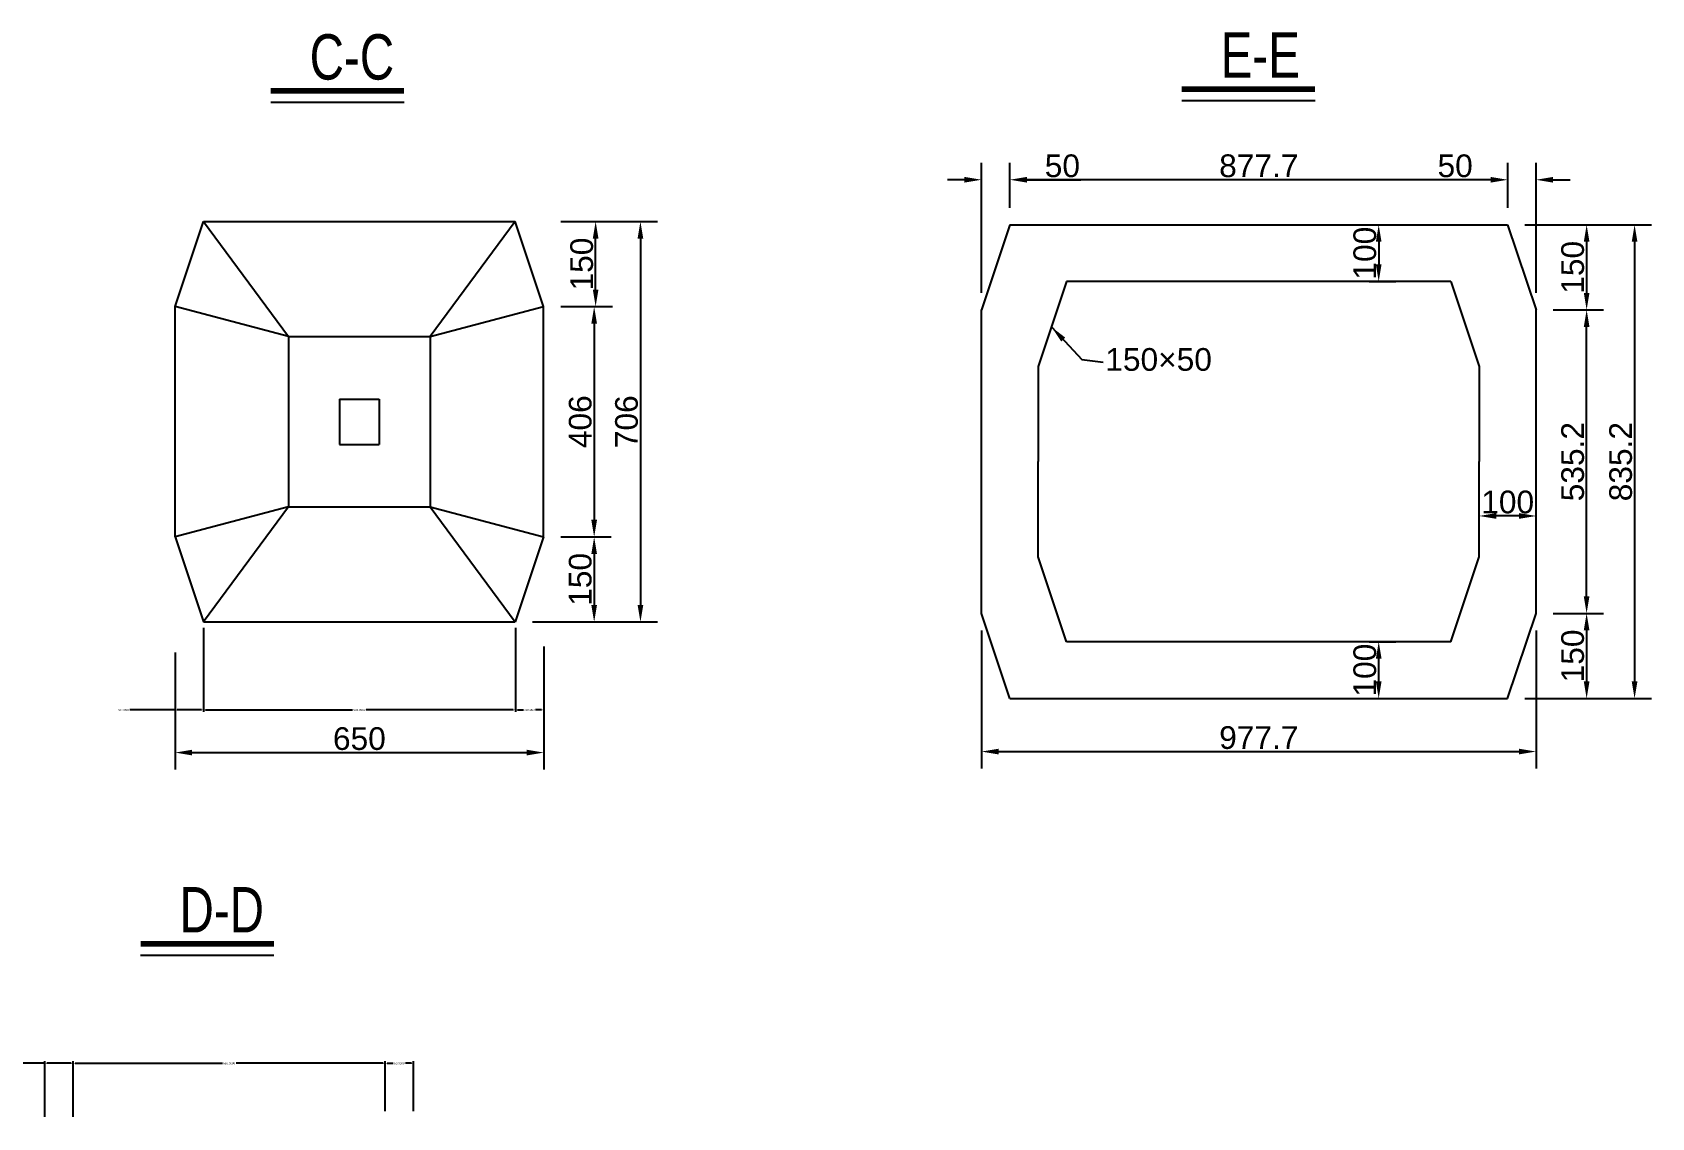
# Model space of a CAD drawing. Header units: millimetres. Extents: x 32645 to 210887, y 65210 to 90102.
# Drawn here: x 153331 to 167607, y 79209 to 88776 of the extents above; entities that cross this region are included whole.
import ezdxf

# ---------------------------------------------------------------- set-up
doc = ezdxf.new("R2010")
doc.units = ezdxf.units.MM
for name, color, linetype in [('1', 7, 'Continuous'), ('CX', 3, 'Continuous'), ('CYAN', 4, 'Continuous'), ('RED', 1, 'Continuous'), ('文本', 7, 'Continuous'), ('粗实线', 3, 'Continuous')]:
    doc.layers.add(name, color=color, linetype=linetype)
doc.styles.get("Standard").update_dxf_attribs({"font": 'arial.ttf'})
doc.dimstyles.get("Standard").update_dxf_attribs({"dimtxt": 0.18, "dimasz": 0.18, "dimexe": 0.18, "dimexo": 0.0625, "dimgap": 0.09, "dimtad": 0, "dimtih": 1, "dimtoh": 1, "dimdec": 4, "dimzin": 0, "dimdsep": 46, "dimtxsty": 'Standard', "dimcen": 0.09, "dimadec": 0, "dimazin": 0, "dimtfac": 1, "dimtdec": 4, "dimtofl": 0, "dimtmove": 0, "dimatfit": 3, "dimfxl": 1, "dimtolj": 1, "dimtzin": 0, "dimarcsym": 0})
doc.dimstyles.new('大样STANDARD', dxfattribs={"dimscale": 100, "dimtxt": 2, "dimasz": 1.5, "dimexe": 1.5, "dimexo": 1.5, "dimgap": 0.2, "dimtad": 1, "dimdec": 1, "dimlfac": 0.2, "dimdsep": 46, "dimtxsty": 'Standard', "dimcen": 0, "dimclrd": 4, "dimclre": 4, "dimclrt": 4, "dimadec": 0, "dimazin": 0, "dimtfac": 1, "dimtdec": 1, "dimtofl": 0, "dimtmove": 0, "dimatfit": 3, "dimfxl": 1, "dimtolj": 1, "dimtzin": 0, "dimarcsym": 0})

# ---------------------------------------------------------------- blocks, each defined once
blk = doc.blocks.new('*D1147')
at = {"layer": 'CYAN', "color": 0, "lineweight": -2, "transparency": 16777216}
for p, q in [((154839, 83526), (154839, 82785)), ((157589, 83526), (157589, 82785)), ((154857, 82803), (156153, 82803)), ((157571, 82803), (156274, 82803))]:
    blk.add_line(p, q, dxfattribs=at)
at = {"layer": 'CYAN', "color": 0, "transparency": 16777216}
for points in [[(154857, 82806), (154857, 82800), (154839, 82803)], [(157571, 82806), (157571, 82800), (157589, 82803)]]:
    blk.add_solid(points, dxfattribs=at)
at = {"layer": 'DEFPOINTS', "color": 0, "transparency": 16777216}
for p in [(154839, 83532), (157589, 83532), (157589, 82803)]:
    blk.add_point(p, dxfattribs=at)
at = {"layer": 'CYAN', "color": 0, "transparency": 16777216, "insert": (156214, 82803), "char_height": 18, "attachment_point": 5}
blk.add_mtext('\\A1;550.0000', dxfattribs=at)
blk = doc.blocks.new('*D1148')
at = {"layer": 'CYAN', "color": 0, "lineweight": -2, "transparency": 16777216}
for p, q in [((154589, 83310), (154589, 82785)), ((154839, 83310), (154839, 82785)), ((154589, 82803), (154189, 82803)), ((154821, 82803), (154607, 82803))]:
    blk.add_line(p, q, dxfattribs=at)
at = {"layer": 'CYAN', "color": 0, "transparency": 16777216}
for points in [[(154607, 82806), (154607, 82800), (154589, 82803)], [(154821, 82806), (154821, 82800), (154839, 82803)]]:
    blk.add_solid(points, dxfattribs=at)
at = {"layer": 'DEFPOINTS', "color": 0, "transparency": 16777216}
for p in [(154589, 83316), (154839, 83316), (154589, 82803)]:
    blk.add_point(p, dxfattribs=at)
at = {"layer": 'CYAN', "color": 0, "transparency": 16777216, "insert": (154135, 82803), "char_height": 18, "attachment_point": 5}
blk.add_mtext('\\A1;50.0000', dxfattribs=at)
blk = doc.blocks.new('*D1149')
at = {"layer": 'CYAN', "color": 0, "lineweight": -2, "transparency": 16777216}
for p, q in [((157589, 83362), (157589, 82785)), ((157839, 83362), (157839, 82785)), ((157607, 82803), (157660, 82803)), ((157821, 82803), (157767, 82803))]:
    blk.add_line(p, q, dxfattribs=at)
at = {"layer": 'CYAN', "color": 0, "transparency": 16777216}
for points in [[(157607, 82806), (157607, 82800), (157589, 82803)], [(157821, 82806), (157821, 82800), (157839, 82803)]]:
    blk.add_solid(points, dxfattribs=at)
at = {"layer": 'DEFPOINTS', "color": 0, "transparency": 16777216}
for p in [(157589, 83368), (157839, 83368), (157839, 82803)]:
    blk.add_point(p, dxfattribs=at)
at = {"layer": 'CYAN', "color": 0, "transparency": 16777216, "insert": (157714, 82803), "char_height": 18, "attachment_point": 5}
blk.add_mtext('\\A1;50.0000', dxfattribs=at)
blk = doc.blocks.new('*D1150')
at = {"layer": '1', "color": 4, "lineweight": -2, "transparency": 16777216}
for p, q in [((157989, 87109), (158447, 87109)), ((158297, 86509), (158297, 86959)), ((157989, 86359), (158447, 86359))]:
    blk.add_line(p, q, dxfattribs=at)
at = {"layer": '1', "color": 4, "transparency": 16777216}
for points in [[(158272, 86959), (158322, 86959), (158297, 87109)], [(158272, 86509), (158322, 86509), (158297, 86359)]]:
    blk.add_solid(points, dxfattribs=at)
at = {"layer": 'DEFPOINTS', "color": 0, "transparency": 16777216}
for p in [(157839, 87109), (158297, 87109), (157839, 86359)]:
    blk.add_point(p, dxfattribs=at)
at = {"layer": '1', "color": 4, "transparency": 16777216, "insert": (158175, 86734), "char_height": 200, "attachment_point": 5, "rotation": 90}
blk.add_mtext('\\A1;150', dxfattribs=at)
blk = doc.blocks.new('*D1151')
at = {"layer": '1', "color": 4, "lineweight": -2, "transparency": 16777216}
for p, q in [((157989, 86359), (158434, 86359)), ((158284, 86209), (158284, 84479)), ((157989, 84329), (158434, 84329))]:
    blk.add_line(p, q, dxfattribs=at)
at = {"layer": '1', "color": 4, "transparency": 16777216}
for points in [[(158259, 86209), (158309, 86209), (158284, 86359)], [(158259, 84479), (158309, 84479), (158284, 84329)]]:
    blk.add_solid(points, dxfattribs=at)
at = {"layer": 'DEFPOINTS', "color": 0, "transparency": 16777216}
for p in [(157839, 86359), (157839, 84329), (158284, 84329)]:
    blk.add_point(p, dxfattribs=at)
at = {"layer": '1', "color": 4, "transparency": 16777216, "insert": (158162, 85344), "char_height": 200, "attachment_point": 5, "rotation": 90}
blk.add_mtext('\\A1;406', dxfattribs=at)
blk = doc.blocks.new('*D1152')
at = {"layer": '1', "color": 4, "lineweight": -2, "transparency": 16777216}
for p, q in [((157989, 84329), (158434, 84329)), ((158284, 84179), (158284, 83729)), ((157739, 83579), (158434, 83579))]:
    blk.add_line(p, q, dxfattribs=at)
at = {"layer": '1', "color": 4, "transparency": 16777216}
for points in [[(158259, 84179), (158309, 84179), (158284, 84329)], [(158259, 83729), (158309, 83729), (158284, 83579)]]:
    blk.add_solid(points, dxfattribs=at)
at = {"layer": 'DEFPOINTS', "color": 0, "transparency": 16777216}
for p in [(157839, 84329), (157589, 83579), (158284, 83579)]:
    blk.add_point(p, dxfattribs=at)
at = {"layer": '1', "color": 4, "transparency": 16777216, "insert": (158162, 83954), "char_height": 200, "attachment_point": 5, "rotation": 90}
blk.add_mtext('\\A1;150', dxfattribs=at)
blk = doc.blocks.new('*D1153')
at = {"layer": '1', "color": 4, "lineweight": -2, "transparency": 16777216}
for p, q in [((158189, 87109), (158842, 87109)), ((158692, 86959), (158692, 83729)), ((157939, 83579), (158842, 83579))]:
    blk.add_line(p, q, dxfattribs=at)
at = {"layer": '1', "color": 4, "transparency": 16777216}
for points in [[(158667, 86959), (158717, 86959), (158692, 87109)], [(158667, 83729), (158717, 83729), (158692, 83579)]]:
    blk.add_solid(points, dxfattribs=at)
at = {"layer": 'DEFPOINTS', "color": 0, "transparency": 16777216}
for p in [(158039, 87109), (157789, 83579), (158692, 83579)]:
    blk.add_point(p, dxfattribs=at)
at = {"layer": '1', "color": 4, "transparency": 16777216, "insert": (158570, 85344), "char_height": 200, "attachment_point": 5, "rotation": 90}
blk.add_mtext('\\A1;706', dxfattribs=at)
blk = doc.blocks.new('*D1154')
at = {"layer": '1', "color": 4, "lineweight": -2, "transparency": 16777216}
for p, q in [((166488, 87080), (167184, 87080)), ((167034, 86930), (167034, 86480)), ((166738, 86330), (167184, 86330))]:
    blk.add_line(p, q, dxfattribs=at)
at = {"layer": '1', "color": 4, "transparency": 16777216}
for points in [[(167009, 86930), (167059, 86930), (167034, 87080)], [(167009, 86480), (167059, 86480), (167034, 86330)]]:
    blk.add_solid(points, dxfattribs=at)
at = {"layer": 'DEFPOINTS', "color": 0, "transparency": 16777216}
for p in [(166338, 87080), (166588, 86330), (167034, 86330)]:
    blk.add_point(p, dxfattribs=at)
at = {"layer": '1', "color": 4, "transparency": 16777216, "insert": (166912, 86705), "char_height": 200, "attachment_point": 5, "rotation": 90}
blk.add_mtext('\\A1;150', dxfattribs=at)
blk = doc.blocks.new('*D1155')
at = {"layer": '1', "color": 4, "lineweight": -2, "transparency": 16777216}
for p, q in [((166738, 83654), (167184, 83654)), ((167034, 83504), (167034, 83054)), ((166488, 82904), (167184, 82904))]:
    blk.add_line(p, q, dxfattribs=at)
at = {"layer": '1', "color": 4, "transparency": 16777216}
for points in [[(167009, 83504), (167059, 83504), (167034, 83654)], [(167009, 83054), (167059, 83054), (167034, 82904)]]:
    blk.add_solid(points, dxfattribs=at)
at = {"layer": 'DEFPOINTS', "color": 0, "transparency": 16777216}
for p in [(166588, 83654), (166338, 82904), (167034, 82904)]:
    blk.add_point(p, dxfattribs=at)
at = {"layer": '1', "color": 4, "transparency": 16777216, "insert": (166912, 83279), "char_height": 200, "attachment_point": 5, "rotation": 90}
blk.add_mtext('\\A1;150', dxfattribs=at)
blk = doc.blocks.new('*D1156')
at = {"layer": '1', "color": 4, "lineweight": -2, "transparency": 16777216}
for p, q in [((166688, 87080), (167607, 87080)), ((167457, 86930), (167457, 83054)), ((166688, 82904), (167607, 82904))]:
    blk.add_line(p, q, dxfattribs=at)
at = {"layer": '1', "color": 4, "transparency": 16777216}
for points in [[(167432, 86930), (167482, 86930), (167457, 87080)], [(167432, 83054), (167482, 83054), (167457, 82904)]]:
    blk.add_solid(points, dxfattribs=at)
at = {"layer": 'DEFPOINTS', "color": 0, "transparency": 16777216}
for p in [(166538, 87080), (166538, 82904), (167457, 82904)]:
    blk.add_point(p, dxfattribs=at)
at = {"layer": '1', "color": 4, "transparency": 16777216, "insert": (167335, 84992), "char_height": 200, "attachment_point": 5, "rotation": 90}
blk.add_mtext('\\A1;835.2', dxfattribs=at)
blk = doc.blocks.new('*D1157')
at = {"layer": '1', "color": 4, "lineweight": -2, "transparency": 16777216}
for p, q in [((161699, 86480), (161699, 87627)), ((161949, 87230), (161949, 87627)), ((161549, 87477), (161399, 87477)), ((162099, 87477), (162575, 87477))]:
    blk.add_line(p, q, dxfattribs=at)
at = {"layer": '1', "color": 4, "transparency": 16777216}
for points in [[(161549, 87502), (161549, 87452), (161699, 87477)], [(162099, 87502), (162099, 87452), (161949, 87477)]]:
    blk.add_solid(points, dxfattribs=at)
at = {"layer": 'DEFPOINTS', "color": 0, "transparency": 16777216}
for p in [(161949, 87477), (161949, 87080), (161699, 86330)]:
    blk.add_point(p, dxfattribs=at)
at = {"layer": '1', "color": 4, "transparency": 16777216, "insert": (162412, 87599), "char_height": 200, "attachment_point": 5}
blk.add_mtext('\\A1;50', dxfattribs=at)
blk = doc.blocks.new('*D1158')
at = {"layer": '1', "color": 4, "lineweight": -2, "transparency": 16777216}
for p, q in [((161949, 87230), (161949, 87627)), ((166338, 87230), (166338, 87627)), ((166188, 87477), (162099, 87477))]:
    blk.add_line(p, q, dxfattribs=at)
at = {"layer": '1', "color": 4, "transparency": 16777216}
for points in [[(162099, 87502), (162099, 87452), (161949, 87477)], [(166188, 87502), (166188, 87452), (166338, 87477)]]:
    blk.add_solid(points, dxfattribs=at)
at = {"layer": 'DEFPOINTS', "color": 0, "transparency": 16777216}
for p in [(161949, 87477), (161949, 87080), (166338, 87080)]:
    blk.add_point(p, dxfattribs=at)
at = {"layer": '1', "color": 4, "transparency": 16777216, "insert": (164144, 87599), "char_height": 200, "attachment_point": 5}
blk.add_mtext('\\A1;877.7', dxfattribs=at)
blk = doc.blocks.new('*D1159')
at = {"layer": '1', "color": 4, "lineweight": -2, "transparency": 16777216}
for p, q in [((166338, 87230), (166338, 87627)), ((166588, 86480), (166588, 87627)), ((166188, 87477), (165712, 87477)), ((166738, 87477), (166888, 87477))]:
    blk.add_line(p, q, dxfattribs=at)
at = {"layer": '1', "color": 4, "transparency": 16777216}
for points in [[(166188, 87502), (166188, 87452), (166338, 87477)], [(166738, 87502), (166738, 87452), (166588, 87477)]]:
    blk.add_solid(points, dxfattribs=at)
at = {"layer": 'DEFPOINTS', "color": 0, "transparency": 16777216}
for p in [(166338, 87477), (166338, 87080), (166588, 86330)]:
    blk.add_point(p, dxfattribs=at)
at = {"layer": '1', "color": 4, "transparency": 16777216, "insert": (165875, 87599), "char_height": 200, "attachment_point": 5}
blk.add_mtext('\\A1;50', dxfattribs=at)
blk = doc.blocks.new('*D1160')
at = {"layer": '1', "color": 4, "lineweight": -2, "transparency": 16777216}
for p, q in [((161699, 83504), (161699, 82286)), ((166588, 83504), (166588, 82286)), ((161849, 82436), (166438, 82436))]:
    blk.add_line(p, q, dxfattribs=at)
at = {"layer": '1', "color": 4, "transparency": 16777216}
for points in [[(161849, 82461), (161849, 82411), (161699, 82436)], [(166438, 82461), (166438, 82411), (166588, 82436)]]:
    blk.add_solid(points, dxfattribs=at)
at = {"layer": 'DEFPOINTS', "color": 0, "transparency": 16777216}
for p in [(161699, 83654), (166588, 83654), (166588, 82436)]:
    blk.add_point(p, dxfattribs=at)
at = {"layer": '1', "color": 4, "transparency": 16777216, "insert": (164144, 82558), "char_height": 200, "attachment_point": 5}
blk.add_mtext('\\A1;977.7', dxfattribs=at)
blk = doc.blocks.new('*D1161')
at = {"layer": '1', "color": 4, "lineweight": -2, "transparency": 16777216}
for p, q in [((165118, 87080), (165351, 87080)), ((165201, 86930), (165201, 86730)), ((165118, 86580), (165351, 86580))]:
    blk.add_line(p, q, dxfattribs=at)
at = {"layer": '1', "color": 4, "transparency": 16777216}
for points in [[(165176, 86930), (165226, 86930), (165201, 87080)], [(165176, 86730), (165226, 86730), (165201, 86580)]]:
    blk.add_solid(points, dxfattribs=at)
at = {"layer": 'DEFPOINTS', "color": 0, "transparency": 16777216}
for p in [(164968, 87080), (164968, 86580), (165201, 86580)]:
    blk.add_point(p, dxfattribs=at)
at = {"layer": '1', "color": 4, "transparency": 16777216, "insert": (165079, 86830), "char_height": 200, "attachment_point": 5, "rotation": 90}
blk.add_mtext('\\A1;100', dxfattribs=at)
blk = doc.blocks.new('*D1162')
at = {"layer": '1', "color": 4, "lineweight": -2, "transparency": 16777216}
blk.add_line((166438, 84513), (166238, 84513), dxfattribs=at)
at = {"layer": '1', "color": 4, "transparency": 16777216}
for points in [[(166238, 84538), (166238, 84488), (166088, 84513)], [(166438, 84538), (166438, 84488), (166588, 84513)]]:
    blk.add_solid(points, dxfattribs=at)
at = {"layer": 'DEFPOINTS', "color": 0, "transparency": 16777216}
for p in [(166088, 84513), (166088, 84513), (166588, 84513)]:
    blk.add_point(p, dxfattribs=at)
at = {"layer": '1', "color": 4, "transparency": 16777216, "insert": (166338, 84635), "char_height": 200, "attachment_point": 5}
blk.add_mtext('\\A1;100', dxfattribs=at)
blk = doc.blocks.new('*D1163')
at = {"layer": '1', "color": 4, "lineweight": -2, "transparency": 16777216}
for p, q in [((165118, 83404), (165351, 83404)), ((165201, 83054), (165201, 83254)), ((165118, 82904), (165351, 82904))]:
    blk.add_line(p, q, dxfattribs=at)
at = {"layer": '1', "color": 4, "transparency": 16777216}
for points in [[(165176, 83254), (165226, 83254), (165201, 83404)], [(165176, 83054), (165226, 83054), (165201, 82904)]]:
    blk.add_solid(points, dxfattribs=at)
at = {"layer": 'DEFPOINTS', "color": 0, "transparency": 16777216}
for p in [(164968, 83404), (165201, 83404), (164968, 82904)]:
    blk.add_point(p, dxfattribs=at)
at = {"layer": '1', "color": 4, "transparency": 16777216, "insert": (165079, 83154), "char_height": 200, "attachment_point": 5, "rotation": 90}
blk.add_mtext('\\A1;100', dxfattribs=at)
blk = doc.blocks.new('*D1207')
at = {"layer": '1', "color": 4, "lineweight": -2, "transparency": 16777216}
for p, q in [((166938, 86330), (167184, 86330)), ((167034, 83804), (167034, 86180)), ((166938, 83654), (167184, 83654))]:
    blk.add_line(p, q, dxfattribs=at)
at = {"layer": '1', "color": 4, "transparency": 16777216}
for points in [[(167009, 86180), (167059, 86180), (167034, 86330)], [(167009, 83804), (167059, 83804), (167034, 83654)]]:
    blk.add_solid(points, dxfattribs=at)
at = {"layer": 'DEFPOINTS', "color": 0, "transparency": 16777216}
for p in [(166788, 86330), (167034, 86330), (166788, 83654)]:
    blk.add_point(p, dxfattribs=at)
at = {"layer": '1', "color": 4, "transparency": 16777216, "insert": (166912, 84992), "char_height": 200, "attachment_point": 5, "rotation": 90}
blk.add_mtext('\\A1;535.2', dxfattribs=at)
blk = doc.blocks.new('*D1276')
at = {"layer": 'CYAN', "color": 0, "lineweight": -2, "transparency": 16777216}
for p, q in [((153691, 79431), (153691, 79706)), ((153709, 79688), (155006, 79688)), ((156423, 79688), (155127, 79688)), ((156441, 79431), (156441, 79706))]:
    blk.add_line(p, q, dxfattribs=at)
at = {"layer": 'CYAN', "color": 0, "transparency": 16777216}
for points in [[(153709, 79691), (153709, 79685), (153691, 79688)], [(156423, 79691), (156423, 79685), (156441, 79688)]]:
    blk.add_solid(points, dxfattribs=at)
at = {"layer": 'DEFPOINTS', "color": 0, "transparency": 16777216}
for p in [(156441, 79688), (153691, 79425), (156441, 79425)]:
    blk.add_point(p, dxfattribs=at)
at = {"layer": 'CYAN', "color": 0, "transparency": 16777216, "insert": (155066, 79688), "char_height": 18, "attachment_point": 5}
blk.add_mtext('\\A1;550.0000', dxfattribs=at)
blk = doc.blocks.new('*D1277')
at = {"layer": 'CYAN', "color": 0, "lineweight": -2, "transparency": 16777216}
for p, q in [((153441, 79688), (153041, 79688)), ((153441, 79215), (153441, 79706)), ((153673, 79688), (153459, 79688)), ((153691, 79215), (153691, 79706))]:
    blk.add_line(p, q, dxfattribs=at)
at = {"layer": 'CYAN', "color": 0, "transparency": 16777216}
for points in [[(153459, 79691), (153459, 79685), (153441, 79688)], [(153673, 79691), (153673, 79685), (153691, 79688)]]:
    blk.add_solid(points, dxfattribs=at)
at = {"layer": 'DEFPOINTS', "color": 0, "transparency": 16777216}
for p in [(153441, 79688), (153441, 79209), (153691, 79209)]:
    blk.add_point(p, dxfattribs=at)
at = {"layer": 'CYAN', "color": 0, "transparency": 16777216, "insert": (152988, 79688), "char_height": 18, "attachment_point": 5}
blk.add_mtext('\\A1;50.0000', dxfattribs=at)
blk = doc.blocks.new('*D1278')
at = {"layer": 'CYAN', "color": 0, "lineweight": -2, "transparency": 16777216}
for p, q in [((156441, 79267), (156441, 79706)), ((156459, 79688), (156513, 79688)), ((156673, 79688), (156620, 79688)), ((156691, 79267), (156691, 79706))]:
    blk.add_line(p, q, dxfattribs=at)
at = {"layer": 'CYAN', "color": 0, "transparency": 16777216}
for points in [[(156459, 79691), (156459, 79685), (156441, 79688)], [(156673, 79691), (156673, 79685), (156691, 79688)]]:
    blk.add_solid(points, dxfattribs=at)
at = {"layer": 'DEFPOINTS', "color": 0, "transparency": 16777216}
for p in [(156691, 79688), (156441, 79261), (156691, 79261)]:
    blk.add_point(p, dxfattribs=at)
at = {"layer": 'CYAN', "color": 0, "transparency": 16777216, "insert": (156566, 79688), "char_height": 18, "attachment_point": 5}
blk.add_mtext('\\A1;50.0000', dxfattribs=at)
blk = doc.blocks.new('*D1327')
at = {"layer": '1', "color": 4, "lineweight": -2, "ltscale": 2, "transparency": 16777216}
for p, q in [((154589, 83208), (154589, 82277)), ((157839, 83208), (157839, 82277)), ((154739, 82427), (157689, 82427))]:
    blk.add_line(p, q, dxfattribs=at)
at = {"layer": '1', "color": 4, "ltscale": 2, "transparency": 16777216}
for points in [[(154739, 82452), (154739, 82402), (154589, 82427)], [(157689, 82452), (157689, 82402), (157839, 82427)]]:
    blk.add_solid(points, dxfattribs=at)
at = {"layer": 'DEFPOINTS', "color": 0, "ltscale": 2, "transparency": 16777216}
for p in [(154589, 83358), (157839, 83358), (157839, 82427)]:
    blk.add_point(p, dxfattribs=at)
at = {"layer": '1', "color": 4, "ltscale": 2, "transparency": 16777216, "insert": (156214, 82549), "char_height": 200, "attachment_point": 5}
blk.add_mtext('\\A1;650', dxfattribs=at)

msp = doc.modelspace()

# ---------------------------------------------------------------- linework, layer by layer
at = {"layer": '1', "color": 1}
for p, q in [((154838.56693, 87109.00796), (157588.56693, 87109.00796)), ((154838.56693, 87109.00796), (155588.56693, 86094.12701)), ((157588.56693, 87109.00796), (156838.56693, 86094.12701)), ((161949.20349, 87079.87094), (161699.20349, 86329.87094)), ((161949.20349, 87079.87094), (166337.83742, 87079.87094)), ((166337.83742, 87079.87094), (166587.83742, 86329.87094)), ((162449.20349, 86579.87094), (162199.20349, 85829.87094)), ((165837.83742, 86579.87094), (162449.20349, 86579.87094)), ((165837.83742, 86579.87094), (166087.83742, 85829.87094)), ((155588.56693, 86094.12701), (154588.56693, 86359.00796)), ((156838.56693, 86094.12701), (157838.56693, 86359.00796)), ((161699.20349, 83653.87094), (161699.20349, 86329.87094)), ((166587.83742, 83653.87094), (166587.83742, 86329.87094)), ((155588.56693, 86094.12701), (155588.56693, 84594.12701)), ((155588.56693, 86094.12701), (156838.56693, 86094.12701)), ((156838.56693, 86094.12701), (156838.56693, 84594.12701)), ((162199.20349, 85829.87094), (162199.20349, 84991.87094)), ((166087.83742, 85829.87094), (166087.83742, 84991.87094)), ((156038.56693, 85544.12701), (156038.56693, 85144.12701)), ((156038.56693, 85544.12701), (156388.56693, 85544.12701)), ((156388.56693, 85544.12701), (156388.56693, 85144.12701)), ((156038.56693, 85144.12701), (156388.56693, 85144.12701)), ((162199.20349, 84153.87094), (162199.20349, 84991.87094)), ((166087.83742, 84153.87094), (166087.83742, 84991.87094)), ((155588.56693, 84594.12701), (154588.56693, 84329.24605)), ((155588.56693, 84594.12701), (154838.56693, 83579.24605)), ((155588.56693, 84594.12701), (156838.56693, 84594.12701)), ((156838.56693, 84594.12701), (157588.56693, 83579.24605)), ((156838.56693, 84594.12701), (157838.56693, 84329.24605)), ((162449.20349, 83403.87094), (162199.20349, 84153.87094)), ((165837.83742, 83403.87094), (166087.83742, 84153.87094)), ((154838.56693, 83579.24605), (157588.56693, 83579.24605)), ((161949.20349, 82903.87094), (161699.20349, 83653.87094)), ((166337.83742, 82903.87094), (166587.83742, 83653.87094)), ((165837.83742, 83403.87094), (162449.20349, 83403.87094)), ((161949.20349, 82903.87094), (166337.83742, 82903.87094))]:
    msp.add_line(p, q, dxfattribs=at)
at = {"layer": 'CX', "color": 1, "linetype": 'Continuous'}
for p, q in [((154588.56693, 86359.00796), (154838.56693, 87109.00796)), ((157838.56693, 86359.00796), (157588.56693, 87109.00796)), ((154588.56693, 84329.24605), (154838.56693, 83579.24605)), ((157838.56693, 84329.24605), (157588.56693, 83579.24605))]:
    msp.add_line(p, q, dxfattribs=at)
at = {"layer": 'RED', "color": 1}
for p, q in [((154588.56693, 84329.24605), (154588.56693, 86359.00796)), ((157838.56693, 84329.24605), (157838.56693, 86359.00796))]:
    msp.add_line(p, q, dxfattribs=at)
at = {"layer": '文本', "color": 0}
for p, q in [((155432.19223, 88160.14864), (156607.73807, 88160.14864)), ((163464.17827, 88176.32664), (164639.72412, 88176.32664)), ((154284.81625, 80641.72744), (155460.3621, 80641.72744))]:
    msp.add_line(p, q, dxfattribs=at)
at = {"layer": '粗实线'}
for points in [[(155432.19223, 88260.14864, 50, 50, 0), (156607.73807, 88260.14864, 24.5, 24.5, 0)], [(163464.17827, 88276.32664, 50, 50, 0), (164639.72412, 88276.32664, 24.5, 24.5, 0)], [(154284.81625, 80741.72744, 50, 50, 0), (155460.3621, 80741.72744, 24.5, 24.5, 0)]]:
    msp.add_lwpolyline(points, format="xyseb", dxfattribs=at)

# ---------------------------------------------------------------- texts
at = {"layer": '1', "color": 4, "insert": (162790.34882, 85993.08607), "char_height": 200, "attachment_point": 1}
msp.add_mtext('150×50', dxfattribs=at)
at = {"layer": '文本', "width": 0.75}
for s, p in [('C-C', (155775.61094, 88360.14864)), ('E-E', (163807.59699, 88376.32664)), ('D-D', (154628.23497, 80841.72744))]:
    msp.add_text(s, height=400, dxfattribs=at).set_placement(p)

# ---------------------------------------------------------------- dimensions: what is measured, and where the dimension line sits
at = {"layer": '1', "color": 1}
for base, p1, p2, picture, middle in [((161949.20349, 87476.93871), (161699.20349, 86329.87094), (161949.20349, 87079.87094), '*D1157', (162412.10936, 87599.05331)), ((161949.20349, 87476.93871), (166337.83742, 87079.87094), (161949.20349, 87079.87094), '*D1158', (164143.52046, 87599.05331)), ((166087.83742, 84512.65155), (166587.83742, 84512.65155), (166087.83742, 84512.65155), '*D1162', (166337.83742, 84634.76615)), ((166587.83742, 82435.96403), (161699.20349, 83653.87094), (166587.83742, 83653.87094), '*D1160', (164143.52046, 82558.07862))]:
    dim = msp.add_linear_dim(base=base, p1=p1, p2=p2, dimstyle='大样STANDARD', dxfattribs=at)
    dim.commit()
    dim.dimension.update_dxf_attribs({"geometry": picture, "text_midpoint": middle})
for base, p1, p2, angle, picture, middle in [((166337.83742, 87476.93871), (166587.83742, 86329.87094), (166337.83742, 87079.87094), 180, '*D1159', (165874.93156, 87599.05331)), ((158691.73771, 83579.24605), (158038.56693, 87109.00796), (157788.56693, 83579.24605), 90, '*D1153', (158569.62311, 85344.12701)), ((158296.84351, 87109.00796), (157838.56693, 86359.00796), (157838.56693, 87109.00796), 90, '*D1150', (158174.72891, 86734.00796)), ((165200.79633, 86579.87094), (164967.51063, 87079.87094), (164967.51063, 86579.87094), 90, '*D1161', (165078.68173, 86829.87094)), ((167033.72814, 86329.87094), (166337.83742, 87079.87094), (166587.83742, 86329.87094), 90, '*D1154', (166911.61354, 86704.87094)), ((167457.04021, 82903.87094), (166537.83742, 87079.87094), (166537.83742, 82903.87094), 90, '*D1156', (167334.8574, 84991.87094)), ((158284.45765, 84329.24605), (157838.56693, 86359.00796), (157838.56693, 84329.24605), 90, '*D1151', (158162.34306, 85344.12701)), ((167033.72814, 86329.87094), (166787.83742, 83653.87094), (166787.83742, 86329.87094), 90, '*D1207', (166911.54533, 84991.87094)), ((158284.45765, 83579.24605), (157838.56693, 84329.24605), (157588.56693, 83579.24605), 90, '*D1152', (158162.34306, 83954.24605)), ((167033.72814, 82903.87094), (166587.83742, 83653.87094), (166337.83742, 82903.87094), 90, '*D1155', (166911.61354, 83278.87094)), ((165200.79633, 83403.87094), (164967.51063, 82903.87094), (164967.51063, 83403.87094), 270, '*D1163', (165078.68173, 83153.87094))]:
    dim = msp.add_linear_dim(base=base, p1=p1, p2=p2, angle=angle, dimstyle='大样STANDARD', dxfattribs=at)
    dim.commit()
    dim.dimension.update_dxf_attribs({"geometry": picture, "text_midpoint": middle})
at = {"layer": '1', "color": 2, "ltscale": 2}
dim = msp.add_linear_dim(base=(157838.56693, 82426.54698), p1=(154588.56693, 83358.04219), p2=(157838.56693, 83358.04219), dimstyle='大样STANDARD', dxfattribs=at)
dim.commit()
dim.dimension.update_dxf_attribs({"geometry": '*D1327', "text_midpoint": (156213.56693, 82548.66157)})
at = {"layer": 'CYAN', "color": 4}
for base, p1, p2, picture, middle in [((157588.56693, 82802.85765), (154838.56693, 83532.18229), (157588.56693, 83532.18229), '*D1147', (156213.56693, 82802.85765)), ((156441.19096, 79688.10341), (153691.19096, 79425.00314), (156441.19096, 79425.00314), '*D1276', (155066.19096, 79688.10341))]:
    dim = msp.add_linear_dim(base=base, p1=p1, p2=p2, angle=180, dimstyle='Standard', override={"dimscale": 100, "dimlfac": 0.2}, dxfattribs=at)
    dim.commit()
    dim.dimension.update_dxf_attribs({"geometry": picture, "text_midpoint": middle})
for base, p1, p2, picture, middle in [((154588.56693, 82802.85765), (154838.56693, 83316.06071), (154588.56693, 83316.06071), '*D1148', (154135.45883, 82802.85765)), ((153441.19096, 79688.10341), (153691.19096, 79208.88155), (153441.19096, 79208.88155), '*D1277', (152988.08285, 79688.10341))]:
    dim = msp.add_linear_dim(base=base, p1=p1, p2=p2, dimstyle='Standard', override={"dimscale": 100, "dimlfac": 0.2}, dxfattribs=at)
    dim.commit()
    dim.dimension.update_dxf_attribs({"geometry": picture, "text_midpoint": middle, "dimtype": 160})
for base, p1, p2, picture, middle in [((157838.56693, 82802.85765), (157588.56693, 83367.92605), (157838.56693, 83367.92605), '*D1149', (157713.56693, 82802.85765)), ((156691.19096, 79688.10341), (156441.19096, 79260.74689), (156691.19096, 79260.74689), '*D1278', (156566.19096, 79688.10341))]:
    dim = msp.add_linear_dim(base=base, p1=p1, p2=p2, angle=180, dimstyle='Standard', override={"dimscale": 100, "dimlfac": 0.2}, dxfattribs=at)
    dim.commit()
    dim.dimension.update_dxf_attribs({"geometry": picture, "text_midpoint": middle, "dimtype": 160})

# ---------------------------------------------------------------- leaders
at = {"layer": '1', "color": 4, "annotation_type": 0, "has_hookline": 1, "hookline_direction": 0}
msp.add_leader([(162317.58292, 86177.75846), (162583.66212, 85893.08607), (162770.34882, 85868.08607)], dimstyle='大样STANDARD', override={"dimgap": 0.2, "dimtad": 0}, dxfattribs=at)

doc.saveas('drawing.dxf')
